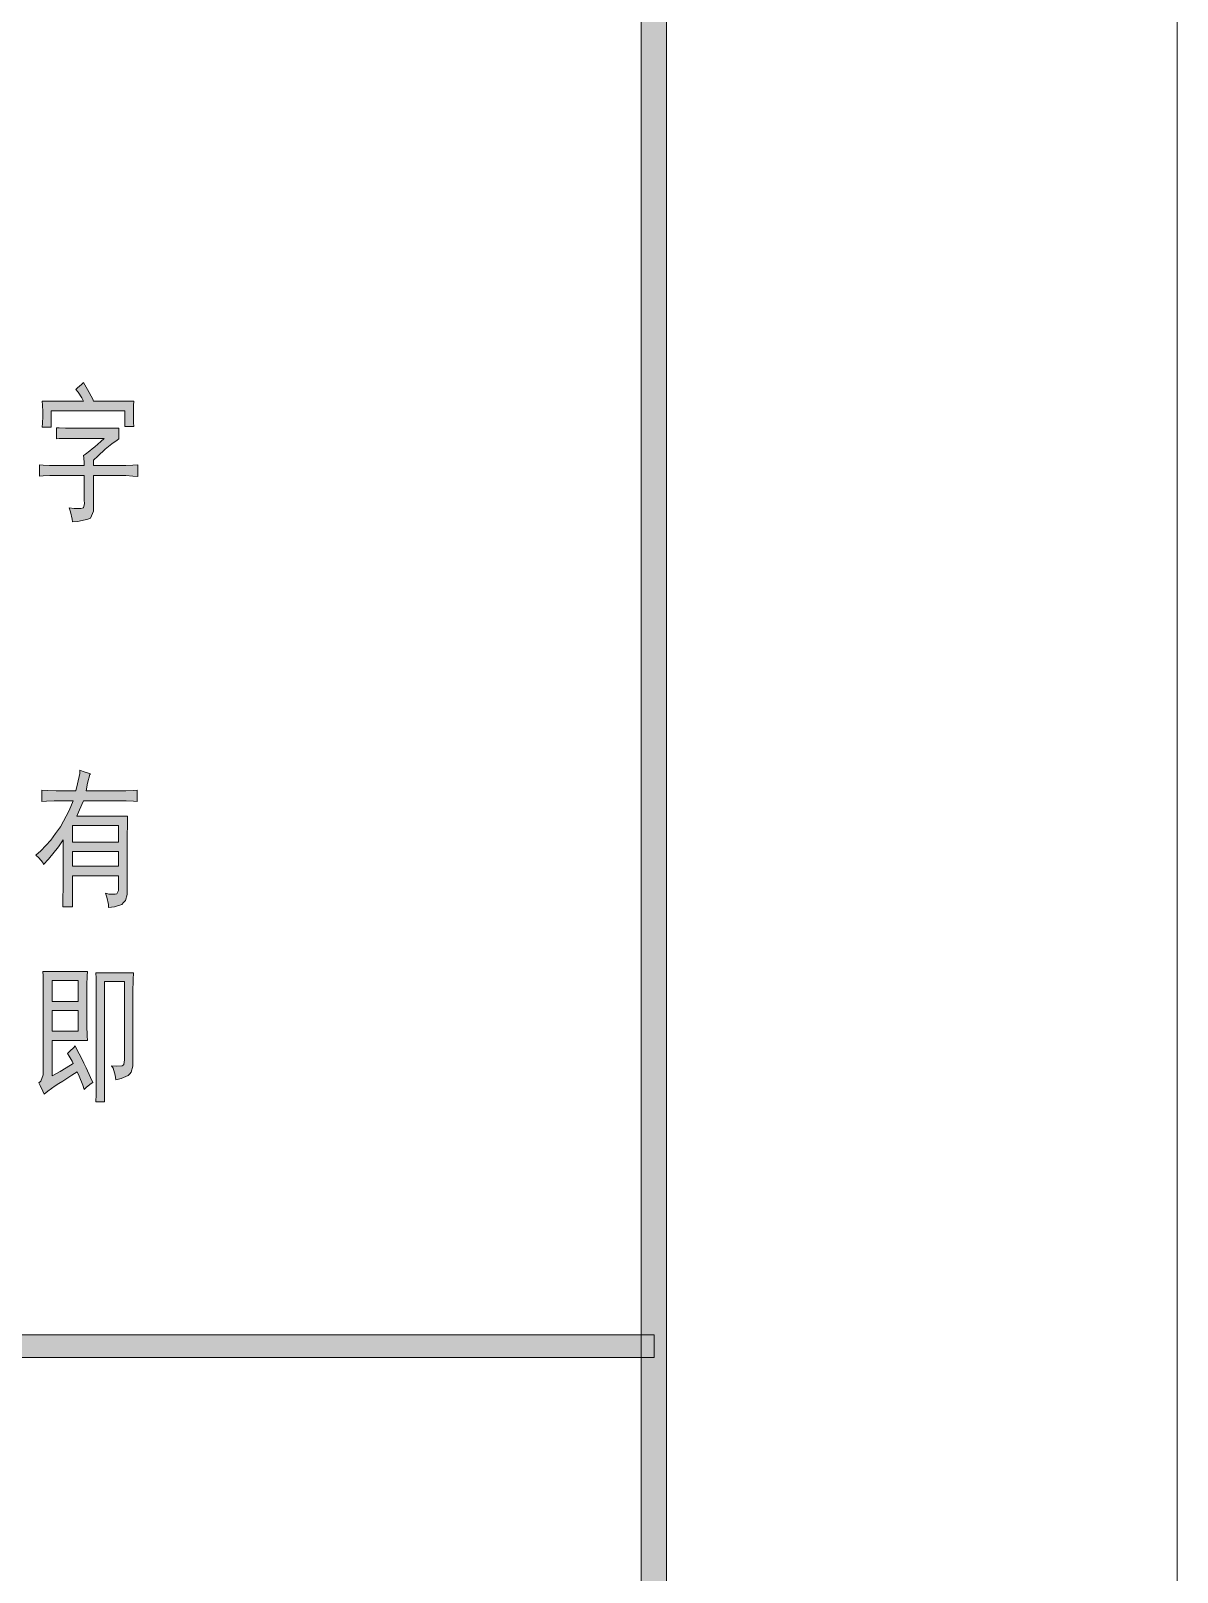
# Model space of a CAD drawing. Header units: millimetres. Extents: x 388 to 64525, y 87 to 607.
# Drawn here: x 64502.64 to 64524.56, y 457.34 to 486.8 of the extents above; entities that cross this region are included whole.
import ezdxf

# ---------------------------------------------------------------- set-up
doc = ezdxf.new("R2010")
doc.units = ezdxf.units.MM

msp = doc.modelspace()

# ---------------------------------------------------------------- hatches: boundary and pattern name
h = msp.add_hatch(color=0)
h.dxf.hatch_style = 2
h.paths.add_polyline_path([(64514.798, 319.942), (64514.314, 320.426), (64514.314, 596.98), (64514.798, 597.464)])
h = msp.add_hatch(color=0)
h.dxf.hatch_style = 2
h.paths.add_polyline_path([(64503.651, 480.082), (64503.73, 479.943), (64503.827, 479.763), (64503.845, 479.724), (64504.612, 479.724), (64504.608, 479.638), (64504.605, 479.509), (64504.605, 479.463), (64504.605, 479.423), (64504.608, 479.312), (64504.612, 479.237), (64504.443, 479.237), (64504.443, 479.541), (64503.032, 479.541), (64503.032, 479.226), (64502.863, 479.226), (64502.867, 479.305), (64502.874, 479.43), (64502.874, 479.473), (64502.874, 479.52), (64502.867, 479.645), (64502.863, 479.724), (64503.651, 479.724), (64503.619, 479.785), (64503.548, 479.896), (64503.505, 479.946), (64503.54, 479.975), (64503.612, 480.043)])
h = msp.add_hatch(color=0)
h.dxf.hatch_style = 2
h.paths.add_polyline_path([(64504.325, 479.205), (64504.325, 479), (64504.293, 478.979), (64504.196, 478.907), (64504.132, 478.853), (64504.067, 478.803), (64503.924, 478.674), (64503.845, 478.595), (64503.845, 478.495), (64504.418, 478.495), (64504.461, 478.495), (64504.597, 478.499), (64504.691, 478.506), (64504.691, 478.28), (64504.597, 478.291), (64504.461, 478.302), (64504.418, 478.302), (64503.845, 478.302), (64503.845, 477.728), (64503.841, 477.617), (64503.784, 477.488), (64503.734, 477.47), (64503.684, 477.452), (64503.537, 477.424), (64503.44, 477.413), (64503.433, 477.47), (64503.404, 477.607), (64503.379, 477.685), (64503.476, 477.671), (64503.598, 477.671), (64503.623, 477.678), (64503.651, 477.685), (64503.669, 477.764), (64503.666, 477.829), (64503.666, 478.302), (64503.075, 478.302), (64503.007, 478.302), (64502.878, 478.298), (64502.813, 478.291), (64502.813, 478.506), (64502.878, 478.499), (64503.003, 478.495), (64503.067, 478.495), (64503.666, 478.495), (64503.666, 478.545), (64503.659, 478.642), (64503.651, 478.685), (64503.687, 478.71), (64503.773, 478.771), (64503.82, 478.81), (64503.866, 478.85), (64503.981, 478.95), (64504.046, 479.011), (64503.386, 479.011), (64503.311, 479.011), (64503.186, 479.007), (64503.136, 479), (64503.136, 479.215), (64503.186, 479.212), (64503.307, 479.205), (64503.379, 479.205)])
h = msp.add_hatch(color=0)
h.paths.add_polyline_path([(64502.738, 471.046), (64502.835, 471.125), (64503.024, 471.329), (64503.118, 471.458), (64503.211, 471.584), (64503.379, 471.895), (64503.454, 472.082), (64503.15, 472.082), (64503.093, 472.082), (64502.946, 472.078), (64502.856, 472.071), (64502.856, 472.286), (64502.967, 472.279), (64503.132, 472.275), (64503.186, 472.275), (64503.505, 472.275), (64503.54, 472.408), (64503.58, 472.605), (64503.583, 472.669), (64503.644, 472.644), (64503.748, 472.612), (64503.784, 472.601), (64503.773, 472.583), (64503.73, 472.418), (64503.702, 472.275), (64504.386, 472.275), (64504.458, 472.275), (64504.605, 472.279), (64504.68, 472.286), (64504.68, 472.071), (64504.605, 472.078), (64504.468, 472.082), (64504.411, 472.082), (64503.651, 472.082), (64503.619, 472.01), (64503.558, 471.863), (64503.522, 471.788), (64504.493, 471.788), (64504.49, 471.648), (64504.486, 471.394), (64504.486, 471.283), (64504.486, 470.369), (64504.486, 470.29), (64504.454, 470.175), (64504.418, 470.14), (64504.386, 470.104), (64504.243, 470.054), (64504.132, 470.043), (64504.128, 470.104), (64504.099, 470.24), (64504.071, 470.315), (64504.135, 470.301), (64504.228, 470.297), (64504.257, 470.301), (64504.289, 470.308), (64504.318, 470.369), (64504.318, 470.426), (64504.318, 470.652), (64503.44, 470.652), (64503.44, 470.054), (64503.254, 470.054), (64503.257, 470.197), (64503.261, 470.437), (64503.261, 470.537), (64503.261, 471.34), (64503.171, 471.204), (64502.985, 470.967), (64502.888, 470.867), (64502.874, 470.906), (64502.795, 470.996)])
h.paths.add_polyline_path([(64504.318, 471.293), (64504.318, 471.609), (64503.44, 471.609), (64503.44, 471.293)])
h.paths.add_polyline_path([(64504.318, 470.831), (64504.318, 471.114), (64503.44, 471.114), (64503.44, 470.831)])
h = msp.add_hatch(color=0)
h.paths.add_polyline_path([(64503.727, 468.818), (64503.723, 468.735), (64503.716, 468.56), (64503.716, 468.47), (64503.716, 467.897), (64503.716, 467.789), (64503.723, 467.592), (64503.727, 467.503), (64503.05, 467.503), (64503.05, 466.825), (64503.204, 466.911), (64503.404, 467.03), (64503.454, 467.062), (64503.433, 467.108), (64503.379, 467.202), (64503.347, 467.255), (64503.393, 467.295), (64503.465, 467.366), (64503.49, 467.399), (64503.526, 467.327), (64503.612, 467.162), (64503.659, 467.069), (64503.705, 466.976), (64503.788, 466.793), (64503.827, 466.7), (64503.795, 466.679), (64503.712, 466.61), (64503.666, 466.567), (64503.637, 466.65), (64503.569, 466.818), (64503.533, 466.904), (64503.429, 466.836), (64503.254, 466.725), (64503.182, 466.679), (64503.107, 466.636), (64502.967, 466.532), (64502.899, 466.478), (64502.874, 466.532), (64502.824, 466.639), (64502.795, 466.689), (64502.838, 466.725), (64502.881, 466.847), (64502.881, 466.937), (64502.881, 468.47), (64502.881, 468.56), (64502.878, 468.735), (64502.874, 468.818)])
h.paths.add_polyline_path([(64503.548, 468.244), (64503.548, 468.649), (64503.05, 468.649), (64503.05, 468.244)])
h.paths.add_polyline_path([(64503.548, 467.682), (64503.548, 468.076), (64503.05, 468.076), (64503.05, 467.682)])
h = msp.add_hatch(color=0)
h.dxf.hatch_style = 2
h.paths.add_polyline_path([(64504.605, 468.796), (64504.601, 468.667), (64504.597, 468.423), (64504.597, 468.312), (64504.597, 467.094), (64504.597, 467.012), (64504.565, 466.897), (64504.536, 466.865), (64504.508, 466.833), (64504.372, 466.775), (64504.268, 466.747), (64504.257, 466.836), (64504.221, 466.972), (64504.189, 467.015), (64504.282, 467.012), (64504.39, 467.015), (64504.407, 467.03), (64504.422, 467.04), (64504.436, 467.134), (64504.436, 467.22), (64504.436, 468.628), (64504.056, 468.628), (64504.056, 466.331), (64503.888, 466.331), (64503.892, 466.471), (64503.895, 466.775), (64503.895, 466.937), (64503.895, 468.359), (64503.895, 468.477), (64503.892, 468.696), (64503.888, 468.796)])
h = msp.add_hatch(color=0)
h.dxf.hatch_style = 2
h.paths.add_polyline_path([(64464.508, 461.444), (64464.508, 461.874), (64514.558, 461.874), (64514.558, 461.444)])

# ---------------------------------------------------------------- linework, layer by layer
at = {"color": 0, "lineweight": 0}
for points in [[(64103.998, 310.182), (64103.998, 607.224), (64524.558, 607.224), (64524.558, 310.182)], [(64514.798, 319.942), (64514.314, 320.426), (64514.314, 596.98), (64514.798, 597.464)], [(64503.651, 480.082), (64503.73, 479.943), (64503.827, 479.763), (64503.845, 479.724), (64504.612, 479.724), (64504.608, 479.638), (64504.605, 479.509), (64504.605, 479.463), (64504.605, 479.423), (64504.608, 479.312), (64504.612, 479.237), (64504.443, 479.237), (64504.443, 479.541), (64503.032, 479.541), (64503.032, 479.226), (64502.863, 479.226), (64502.867, 479.305), (64502.874, 479.43), (64502.874, 479.473), (64502.874, 479.52), (64502.867, 479.645), (64502.863, 479.724), (64503.651, 479.724), (64503.619, 479.785), (64503.548, 479.896), (64503.505, 479.946), (64503.54, 479.975), (64503.612, 480.043)], [(64504.325, 479.205), (64504.325, 479), (64504.293, 478.979), (64504.196, 478.907), (64504.132, 478.853), (64504.067, 478.803), (64503.924, 478.674), (64503.845, 478.595), (64503.845, 478.495), (64504.418, 478.495), (64504.461, 478.495), (64504.597, 478.499), (64504.691, 478.506), (64504.691, 478.28), (64504.597, 478.291), (64504.461, 478.302), (64504.418, 478.302), (64503.845, 478.302), (64503.845, 477.728), (64503.841, 477.617), (64503.784, 477.488), (64503.734, 477.47), (64503.684, 477.452), (64503.537, 477.424), (64503.44, 477.413), (64503.433, 477.47), (64503.404, 477.607), (64503.379, 477.685), (64503.476, 477.671), (64503.598, 477.671), (64503.623, 477.678), (64503.651, 477.685), (64503.669, 477.764), (64503.666, 477.829), (64503.666, 478.302), (64503.075, 478.302), (64503.007, 478.302), (64502.878, 478.298), (64502.813, 478.291), (64502.813, 478.506), (64502.878, 478.499), (64503.003, 478.495), (64503.067, 478.495), (64503.666, 478.495), (64503.666, 478.545), (64503.659, 478.642), (64503.651, 478.685), (64503.687, 478.71), (64503.773, 478.771), (64503.82, 478.81), (64503.866, 478.85), (64503.981, 478.95), (64504.046, 479.011), (64503.386, 479.011), (64503.311, 479.011), (64503.186, 479.007), (64503.136, 479), (64503.136, 479.215), (64503.186, 479.212), (64503.307, 479.205), (64503.379, 479.205)], [(64502.738, 471.046), (64502.835, 471.125), (64503.024, 471.329), (64503.118, 471.458), (64503.211, 471.584), (64503.379, 471.895), (64503.454, 472.082), (64503.15, 472.082), (64503.093, 472.082), (64502.946, 472.078), (64502.856, 472.071), (64502.856, 472.286), (64502.967, 472.279), (64503.132, 472.275), (64503.186, 472.275), (64503.505, 472.275), (64503.54, 472.408), (64503.58, 472.605), (64503.583, 472.669), (64503.644, 472.644), (64503.748, 472.612), (64503.784, 472.601), (64503.773, 472.583), (64503.73, 472.418), (64503.702, 472.275), (64504.386, 472.275), (64504.458, 472.275), (64504.605, 472.279), (64504.68, 472.286), (64504.68, 472.071), (64504.605, 472.078), (64504.468, 472.082), (64504.411, 472.082), (64503.651, 472.082), (64503.619, 472.01), (64503.558, 471.863), (64503.522, 471.788), (64504.493, 471.788), (64504.49, 471.648), (64504.486, 471.394), (64504.486, 471.283), (64504.486, 470.369), (64504.486, 470.29), (64504.454, 470.175), (64504.418, 470.14), (64504.386, 470.104), (64504.243, 470.054), (64504.132, 470.043), (64504.128, 470.104), (64504.099, 470.24), (64504.071, 470.315), (64504.135, 470.301), (64504.228, 470.297), (64504.257, 470.301), (64504.289, 470.308), (64504.318, 470.369), (64504.318, 470.426), (64504.318, 470.652), (64503.44, 470.652), (64503.44, 470.054), (64503.254, 470.054), (64503.257, 470.197), (64503.261, 470.437), (64503.261, 470.537), (64503.261, 471.34), (64503.171, 471.204), (64502.985, 470.967), (64502.888, 470.867), (64502.874, 470.906), (64502.795, 470.996)], [(64504.318, 471.293), (64504.318, 471.609), (64503.44, 471.609), (64503.44, 471.293)], [(64504.318, 470.831), (64504.318, 471.114), (64503.44, 471.114), (64503.44, 470.831)], [(64503.727, 468.818), (64503.723, 468.735), (64503.716, 468.56), (64503.716, 468.47), (64503.716, 467.897), (64503.716, 467.789), (64503.723, 467.592), (64503.727, 467.503), (64503.05, 467.503), (64503.05, 466.825), (64503.204, 466.911), (64503.404, 467.03), (64503.454, 467.062), (64503.433, 467.108), (64503.379, 467.202), (64503.347, 467.255), (64503.393, 467.295), (64503.465, 467.366), (64503.49, 467.399), (64503.526, 467.327), (64503.612, 467.162), (64503.659, 467.069), (64503.705, 466.976), (64503.788, 466.793), (64503.827, 466.7), (64503.795, 466.679), (64503.712, 466.61), (64503.666, 466.567), (64503.637, 466.65), (64503.569, 466.818), (64503.533, 466.904), (64503.429, 466.836), (64503.254, 466.725), (64503.182, 466.679), (64503.107, 466.636), (64502.967, 466.532), (64502.899, 466.478), (64502.874, 466.532), (64502.824, 466.639), (64502.795, 466.689), (64502.838, 466.725), (64502.881, 466.847), (64502.881, 466.937), (64502.881, 468.47), (64502.881, 468.56), (64502.878, 468.735), (64502.874, 468.818)], [(64504.605, 468.796), (64504.601, 468.667), (64504.597, 468.423), (64504.597, 468.312), (64504.597, 467.094), (64504.597, 467.012), (64504.565, 466.897), (64504.536, 466.865), (64504.508, 466.833), (64504.372, 466.775), (64504.268, 466.747), (64504.257, 466.836), (64504.221, 466.972), (64504.189, 467.015), (64504.282, 467.012), (64504.39, 467.015), (64504.407, 467.03), (64504.422, 467.04), (64504.436, 467.134), (64504.436, 467.22), (64504.436, 468.628), (64504.056, 468.628), (64504.056, 466.331), (64503.888, 466.331), (64503.892, 466.471), (64503.895, 466.775), (64503.895, 466.937), (64503.895, 468.359), (64503.895, 468.477), (64503.892, 468.696), (64503.888, 468.796)], [(64503.548, 468.244), (64503.548, 468.649), (64503.05, 468.649), (64503.05, 468.244)], [(64503.548, 467.682), (64503.548, 468.076), (64503.05, 468.076), (64503.05, 467.682)], [(64464.508, 461.444), (64464.508, 461.874), (64514.558, 461.874), (64514.558, 461.444)]]:
    msp.add_lwpolyline(points, close=True, dxfattribs=at)

doc.saveas('drawing.dxf')
